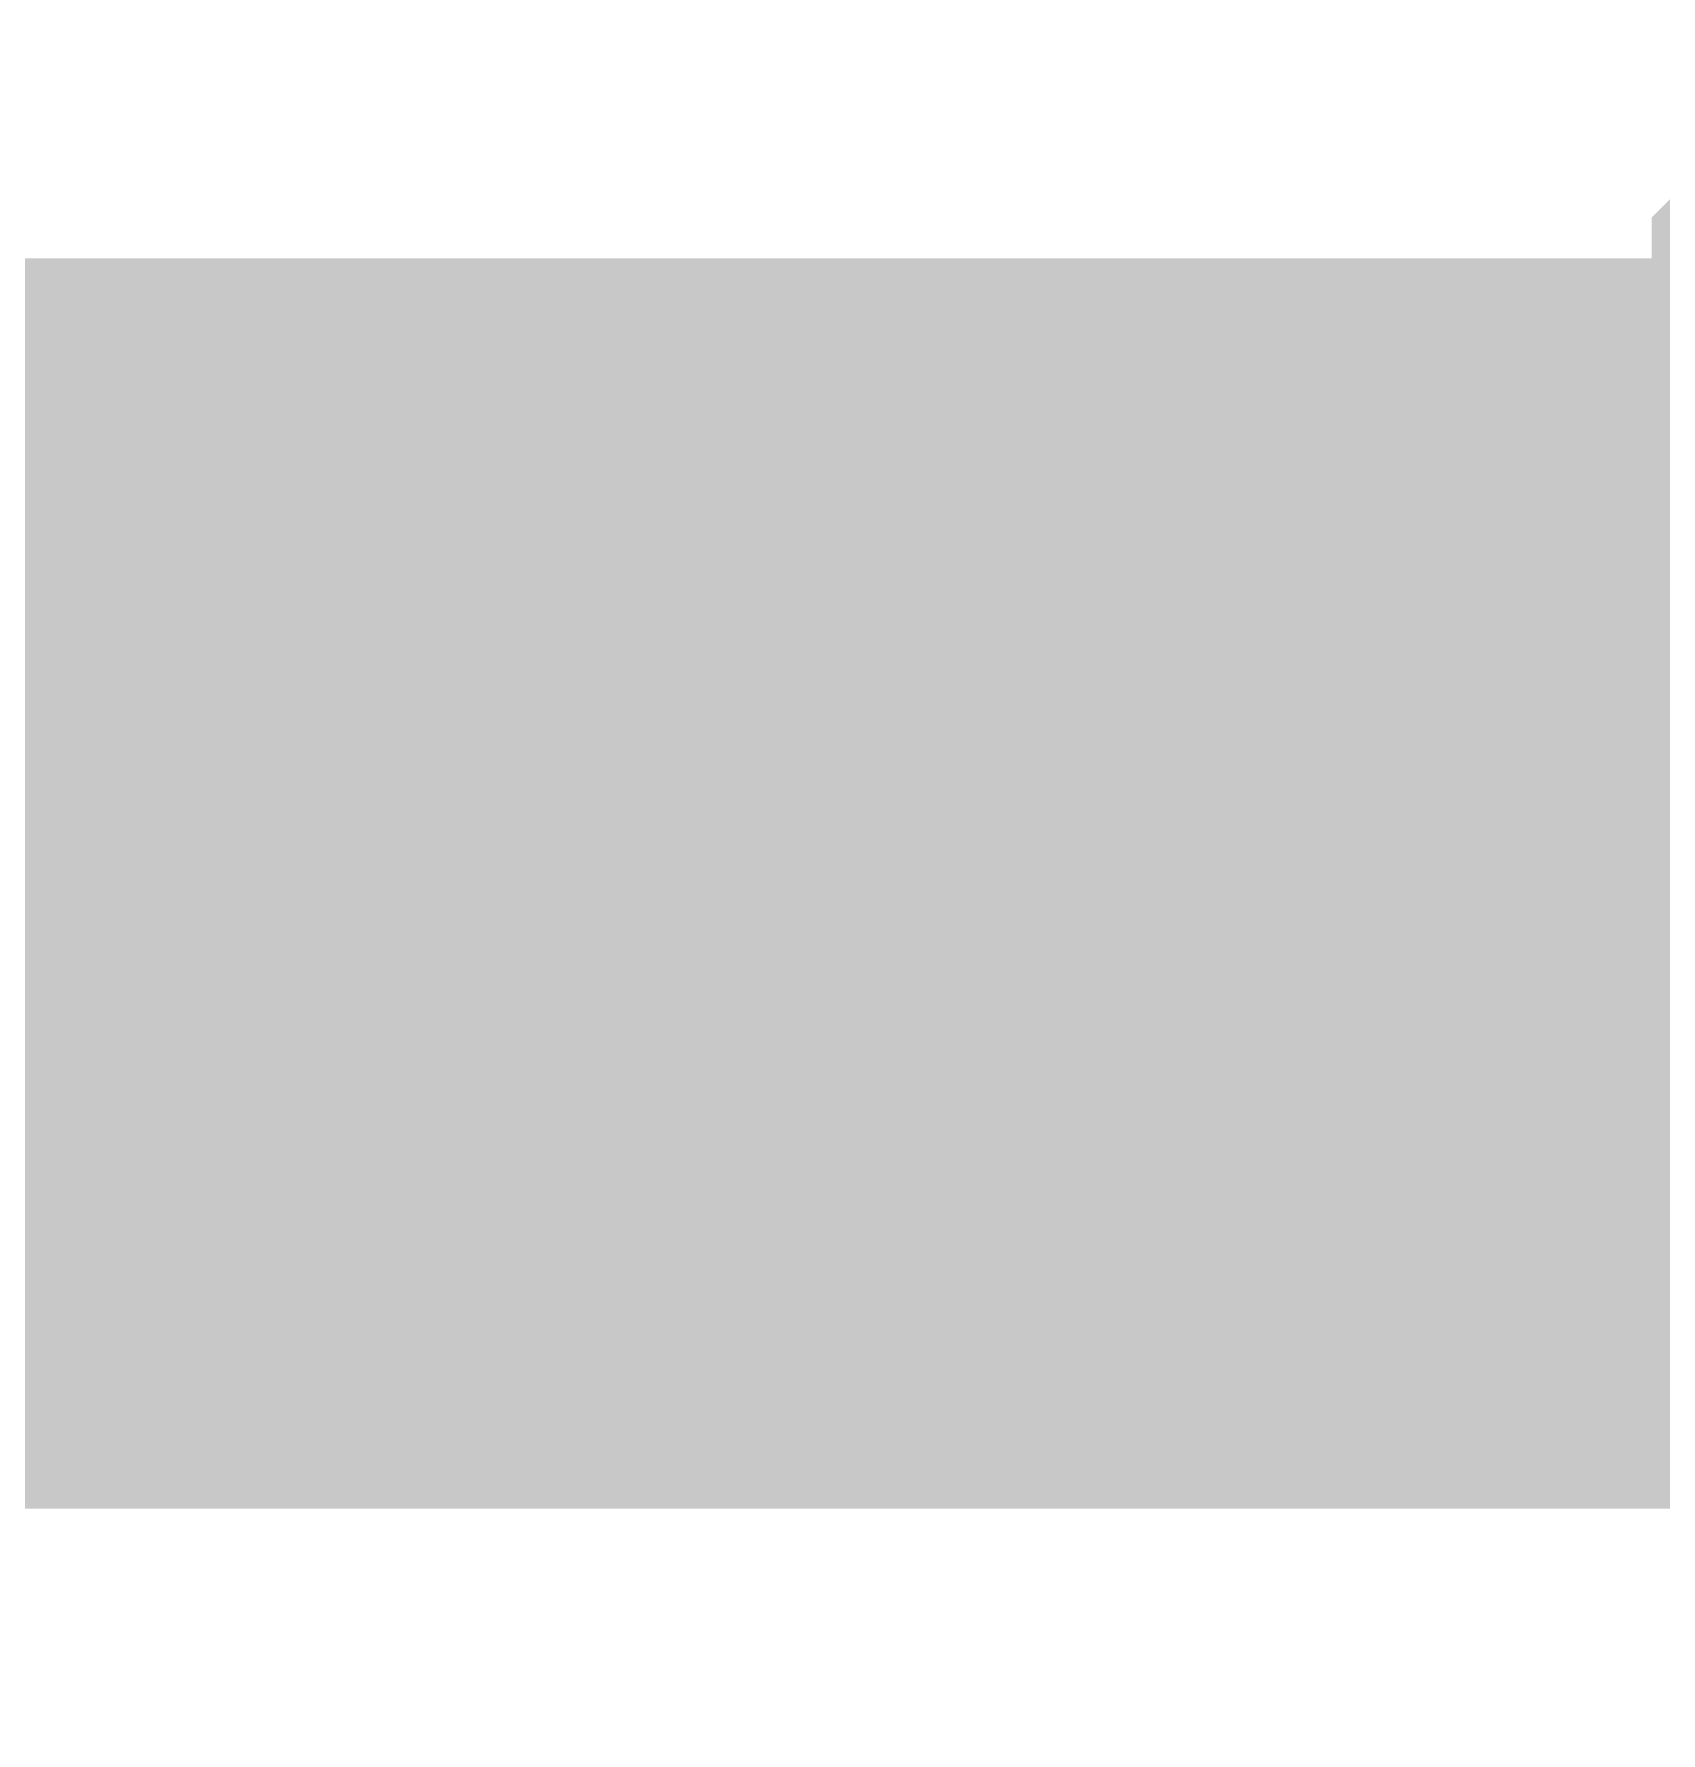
# Model space of a CAD drawing. Header units: inches. Extents: x 0 to 841, y 0 to 594.
# Drawn here: x 73.216 to 74.191, y 221.971 to 222.99 of the extents above; entities that cross this region are included whole.
import ezdxf

# ---------------------------------------------------------------- set-up
doc = ezdxf.new("R2010")
doc.units = ezdxf.units.IN
doc.layers.add('Sheet', color=255, linetype='Continuous')

msp = doc.modelspace()

# ---------------------------------------------------------------- linework, layer by layer
at = {"layer": 'Sheet'}
for points in [[(74.268, 222.4805, 0.2997, 0.2997, 0), (74.268, 222.5254, 0.2997, 0.2997, 0), (74.268, 222.5703, 0.2997, 0.2997, 0), (74.268, 222.5928, 0.2997, 0.2997, 0), (74.2904, 222.6377, 0.2997, 0.2997, 0), (74.2904, 222.6826, 0.2997, 0.2997, 0), (74.3129, 222.7051, 0.2997, 0.2997, 0), (74.3129, 222.75, 0.2997, 0.2997, 0), (74.3353, 222.7725, 0.2997, 0.2997, 0), (74.3353, 222.8174, 0.2997, 0.2997, 0), (74.3578, 222.8398, 0.2997, 0.2997, 0)], [(74.268, 222.4805, 0.2997, 0.2997, 0), (74.268, 222.5254, 0.2997, 0.2997, 0), (74.268, 222.5703, 0.2997, 0.2997, 0), (74.268, 222.5928, 0.2997, 0.2997, 0), (74.2904, 222.6377, 0.2997, 0.2997, 0), (74.2904, 222.6826, 0.2997, 0.2997, 0), (74.3129, 222.7051, 0.2997, 0.2997, 0), (74.3129, 222.75, 0.2997, 0.2997, 0), (74.3353, 222.7725, 0.2997, 0.2997, 0), (74.3353, 222.8174, 0.2997, 0.2997, 0), (74.3578, 222.8398, 0.2997, 0.2997, 0)], [(52.5288, 222.4805, 0.7493, 0.7493, 0), (75.0315, 222.4805, 0.7493, 0.7493, 0)], [(74.3578, 222.1211, 0.2997, 0.2997, 0), (74.3353, 222.1661, 0.2997, 0.2997, 0), (74.3353, 222.1885, 0.2997, 0.2997, 0), (74.3129, 222.2334, 0.2997, 0.2997, 0), (74.3129, 222.2559, 0.2997, 0.2997, 0), (74.2904, 222.3008, 0.2997, 0.2997, 0), (74.2904, 222.3233, 0.2997, 0.2997, 0), (74.268, 222.3682, 0.2997, 0.2997, 0), (74.268, 222.4131, 0.2997, 0.2997, 0), (74.268, 222.4356, 0.2997, 0.2997, 0), (74.268, 222.4805, 0.2997, 0.2997, 0)], [(74.268, 222.4805, 0.2997, 0.2997, 0), (74.268, 222.4805, 0.2997, 0.2997, 0)], [(74.3578, 222.1211, 0.2997, 0.2997, 0), (74.3353, 222.1661, 0.2997, 0.2997, 0), (74.3353, 222.1885, 0.2997, 0.2997, 0), (74.3129, 222.2334, 0.2997, 0.2997, 0), (74.3129, 222.2559, 0.2997, 0.2997, 0), (74.2904, 222.3008, 0.2997, 0.2997, 0), (74.2904, 222.3233, 0.2997, 0.2997, 0), (74.268, 222.3682, 0.2997, 0.2997, 0), (74.268, 222.4131, 0.2997, 0.2997, 0), (74.268, 222.4356, 0.2997, 0.2997, 0), (74.268, 222.4805, 0.2997, 0.2997, 0)], [(74.268, 222.4805, 0.2997, 0.2997, 0), (74.268, 222.4805, 0.2997, 0.2997, 0)]]:
    msp.add_lwpolyline(points, format="xyseb", dxfattribs=at)

doc.saveas('drawing.dxf')
